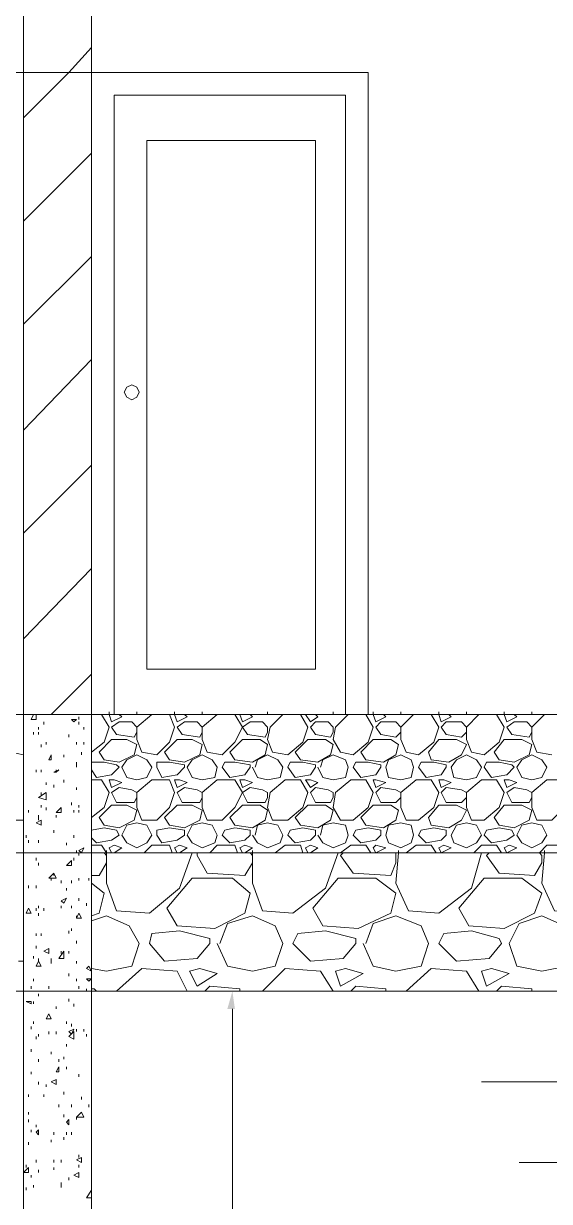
# Model space of a CAD drawing. Header units: millimetres. Extents: x 218.7 to 294.1, y -22.2 to 31.6.
# Drawn here: x 246.262 to 248.008, y 13.789 to 17.697 of the extents above; entities that cross this region are included whole.
import ezdxf

# ---------------------------------------------------------------- set-up
doc = ezdxf.new("R2010")
doc.units = ezdxf.units.MM
doc.layers.add('PDF_Geometry', color=7, linetype='Continuous')
doc.layers.add('PDF_Solid Fills', color=1, linetype='Continuous')

msp = doc.modelspace()

# ---------------------------------------------------------------- linework, layer by layer
at = {"layer": 'PDF_Geometry', "lineweight": 9}
for points in [[(248.7339, 18.6025), (242.8056, 18.6025), (242.8056, 14.4861), (251.2389, 14.4861)], [(246.2624, 18.4522), (246.2624, 12.0229)], [(246.4879, 18.4522), (246.4879, 14.4861)], [(246.4879, 18.4522), (246.4879, 12.0229)], [(246.2624, 17.3835), (246.4127, 17.5337), (246.4879, 17.6172)], [(245.344, 17.5337), (247.4063, 17.5337)], [(245.4191, 15.4046), (245.344, 15.4046), (245.344, 17.5337), (246.2624, 17.5337), (246.2624, 15.4046), (246.1873, 15.4046)], [(247.3312, 15.4046), (247.4063, 15.4046), (247.4063, 17.5337), (246.4879, 17.5337), (246.4879, 15.4046), (246.563, 15.4046)], [(247.4063, 17.5337), (247.4063, 15.4046)], [(246.2624, 17.0411), (246.4879, 17.2666)], [(246.2624, 16.6988), (246.4879, 16.9242)], [(246.2624, 16.3481), (246.4879, 16.5819)], [(246.2624, 16.0058), (246.4879, 16.2312)], [(246.2624, 15.6551), (246.4879, 15.8889)], [(246.3543, 15.4046), (246.4879, 15.5382)], [(242.8056, 15.4046), (251.2388, 15.4046)], [(246.2875, 15.3879), (246.2958, 15.4046)], [(246.3042, 15.3879), (246.3042, 15.4046)], [(246.4461, 15.3879), (246.4461, 15.3962)], [(246.5296, 15.3127), (246.5463, 15.3628), (246.5213, 15.4046)], [(246.5463, 15.4046), (246.5463, 15.4129)], [(246.5463, 15.4046), (246.5547, 15.3795)], [(246.5547, 15.3795), (246.5881, 15.3962)], [(246.5881, 15.3962), (246.5797, 15.4046)], [(246.6883, 15.4046), (246.6382, 15.3628), (246.6215, 15.3795)], [(246.6382, 15.4046), (246.6382, 15.4129)], [(246.6382, 15.4046), (246.6382, 15.4129)], [(246.7467, 15.3127), (246.7634, 15.3628), (246.7467, 15.4046)], [(246.7634, 15.4046), (246.7634, 15.4129)], [(246.7634, 15.4046), (246.7718, 15.3795)], [(246.7718, 15.3795), (246.8052, 15.3962)], [(246.8052, 15.3962), (246.7968, 15.4046)], [(246.9053, 15.4046), (246.8552, 15.3628), (246.8385, 15.3795)], [(246.8552, 15.4046), (246.8552, 15.4129)], [(246.8552, 15.4046), (246.8552, 15.4129)], [(246.9638, 15.3127), (246.9888, 15.3628), (246.9638, 15.4046)], [(246.9888, 15.4046), (246.9805, 15.4046)], [(246.9805, 15.4046), (246.9888, 15.3795)], [(246.9888, 15.3795), (247.0222, 15.3962)], [(247.0222, 15.3962), (247.0139, 15.4046)], [(247.0723, 15.4046), (247.0723, 15.4129)], [(247.0723, 15.4046), (247.0807, 15.4046)], [(247.1224, 15.4046), (247.0807, 15.3628)], [(247.1892, 15.3127), (247.2059, 15.3628), (247.1809, 15.4046)], [(247.2059, 15.4046), (247.1976, 15.4046)], [(247.1976, 15.4046), (247.2143, 15.3795)], [(247.2143, 15.3795), (247.2393, 15.3962)], [(247.2393, 15.3962), (247.231, 15.4046)], [(247.2894, 15.4046), (247.2894, 15.4129)], [(247.2894, 15.4046), (247.2978, 15.4046)], [(247.3395, 15.4046), (247.2978, 15.3628)], [(247.4063, 15.3127), (247.423, 15.3628), (247.398, 15.4046)], [(247.423, 15.4046), (247.423, 15.4129)], [(247.423, 15.4046), (247.4314, 15.3795)], [(247.4314, 15.3795), (247.4648, 15.3962)], [(247.4648, 15.3962), (247.4564, 15.4046)], [(247.5065, 15.4046), (247.5149, 15.4046)], [(247.5149, 15.4046), (247.5149, 15.4129)], [(247.5566, 15.4046), (247.5149, 15.3628)], [(247.6234, 15.3127), (247.6401, 15.3628), (247.6151, 15.4046)], [(247.6401, 15.4046), (247.6401, 15.4129)], [(247.6401, 15.4046), (247.6485, 15.3795)], [(247.6485, 15.3795), (247.6819, 15.3962)], [(247.6819, 15.3962), (247.6735, 15.4046)], [(247.7236, 15.4046), (247.732, 15.4046)], [(247.732, 15.4046), (247.732, 15.4129)], [(247.7737, 15.4046), (247.732, 15.3628)], [(247.8405, 15.3127), (247.8572, 15.3628), (247.8322, 15.4046)], [(247.8572, 15.4046), (247.8572, 15.4129)], [(247.8572, 15.4046), (247.8656, 15.3795)], [(247.8656, 15.3795), (247.899, 15.3962)], [(247.899, 15.3962), (247.8906, 15.4046)], [(247.9491, 15.4046), (247.9491, 15.4129)], [(247.9491, 15.4046), (247.9491, 15.4129)], [(247.9908, 15.4046), (247.9491, 15.3628)], [(246.204, 15.3628), (246.204, 15.3211), (246.2207, 15.2793), (246.2624, 15.271)], [(246.2875, 15.3879), (246.3042, 15.3879)], [(246.3125, 15.3545), (246.3125, 15.3628)], [(246.3292, 15.3712), (246.3292, 15.3795)], [(246.4211, 15.3879), (246.4378, 15.3879)], [(246.4211, 15.3879), (246.4294, 15.3795)], [(246.4294, 15.3795), (246.4378, 15.3879)], [(246.4461, 15.3712), (246.4461, 15.3795)], [(246.4628, 15.3545), (246.4628, 15.3628)], [(246.5797, 15.3795), (246.5547, 15.3628)], [(246.5547, 15.3628), (246.5714, 15.3378), (246.6298, 15.3294)], [(246.6215, 15.3795), (246.5797, 15.3795)], [(246.6298, 15.3294), (246.6382, 15.3461), (246.6382, 15.3628)], [(246.6382, 15.3628), (246.6382, 15.3211)], [(246.7968, 15.3795), (246.7718, 15.3628)], [(246.7718, 15.3628), (246.7885, 15.3378), (246.8469, 15.3294)], [(246.8385, 15.3795), (246.7968, 15.3795)], [(246.8469, 15.3294), (246.8552, 15.3461), (246.8552, 15.3628)], [(246.8552, 15.3628), (246.8552, 15.3211)], [(247.0139, 15.3795), (246.9888, 15.3628)], [(246.9888, 15.3628), (247.0055, 15.3378), (247.064, 15.3294)], [(247.0556, 15.3795), (247.0139, 15.3795)], [(247.0723, 15.3628), (247.0556, 15.3795)], [(247.064, 15.3294), (247.0723, 15.3461), (247.0723, 15.3628)], [(247.0807, 15.3628), (247.0723, 15.3211)], [(247.231, 15.3795), (247.2143, 15.3628)], [(247.2143, 15.3628), (247.231, 15.3378), (247.2811, 15.3294)], [(247.2727, 15.3795), (247.231, 15.3795)], [(247.2894, 15.3628), (247.2727, 15.3795)], [(247.2811, 15.3294), (247.2894, 15.3461), (247.2894, 15.3628)], [(247.2978, 15.3628), (247.2894, 15.3211)], [(247.4481, 15.3795), (247.4314, 15.3628)], [(247.4314, 15.3628), (247.4481, 15.3378), (247.4982, 15.3294)], [(247.5149, 15.3628), (247.4982, 15.3795), (247.4481, 15.3795)], [(247.4982, 15.3294), (247.5149, 15.3461), (247.5149, 15.3628)], [(247.5149, 15.3628), (247.5149, 15.3211)], [(247.6652, 15.3795), (247.6485, 15.3628)], [(247.6485, 15.3628), (247.6652, 15.3378), (247.7153, 15.3294)], [(247.732, 15.3628), (247.7153, 15.3795), (247.6652, 15.3795)], [(247.732, 15.3628), (247.732, 15.3211)], [(247.732, 15.3461), (247.732, 15.3628)], [(247.8906, 15.3795), (247.8656, 15.3628)], [(247.8656, 15.3628), (247.8823, 15.3378), (247.9407, 15.3294)], [(247.9491, 15.3628), (247.9324, 15.3795), (247.8906, 15.3795)], [(247.9491, 15.3628), (247.9491, 15.3211)], [(247.9491, 15.3461), (247.9491, 15.3628)], [(246.2958, 15.3378), (246.2958, 15.3461)], [(246.3125, 15.3378), (246.3125, 15.3461)], [(246.4127, 15.3294), (246.4127, 15.3378)], [(246.5129, 15.2793), (246.5547, 15.3211), (246.6048, 15.3211)], [(246.6048, 15.3211), (246.6382, 15.3044), (246.6298, 15.271)], [(246.6382, 15.3211), (246.6549, 15.2793), (246.705, 15.271)], [(246.73, 15.2793), (246.7718, 15.3211), (246.8218, 15.3211)], [(246.8218, 15.3211), (246.8552, 15.3044), (246.8469, 15.271)], [(246.8552, 15.3211), (246.8719, 15.2793), (246.922, 15.271)], [(246.9471, 15.2793), (246.9888, 15.3211), (247.0473, 15.3211)], [(247.0473, 15.3211), (247.0723, 15.3044), (247.064, 15.271)], [(247.0723, 15.3211), (247.089, 15.2793), (247.1391, 15.271)], [(247.1642, 15.2793), (247.2059, 15.3211), (247.2644, 15.3211)], [(247.2644, 15.3211), (247.2894, 15.3044), (247.2811, 15.271)], [(247.2894, 15.3211), (247.3145, 15.2793), (247.3562, 15.271)], [(247.3813, 15.2793), (247.423, 15.3211), (247.4815, 15.3211)], [(247.4815, 15.3211), (247.5065, 15.3044), (247.4982, 15.271)], [(247.5149, 15.3211), (247.5316, 15.2793), (247.5733, 15.271)], [(247.6067, 15.2793), (247.6401, 15.3211), (247.6986, 15.3211)], [(247.6986, 15.3211), (247.732, 15.3044), (247.7153, 15.271)], [(247.7153, 15.3294), (247.732, 15.3461)], [(247.732, 15.3211), (247.7487, 15.2793), (247.7904, 15.271)], [(247.8238, 15.2793), (247.8572, 15.3211), (247.9157, 15.3211)], [(247.9157, 15.3211), (247.9491, 15.3044), (247.9407, 15.271)], [(247.9407, 15.3294), (247.9491, 15.3461)], [(247.9491, 15.3211), (247.9658, 15.2793), (248.0159, 15.271)], [(246.3209, 15.296), (246.3209, 15.3044)], [(246.3376, 15.3044), (246.3376, 15.3127)], [(246.4378, 15.3044), (246.4378, 15.3127)], [(246.4545, 15.271), (246.4545, 15.2793)], [(246.4628, 15.3044), (246.4628, 15.3127)], [(246.4879, 15.2793), (246.5296, 15.3127)], [(246.5296, 15.2543), (246.5129, 15.2793)], [(246.705, 15.271), (246.7467, 15.3127)], [(246.7467, 15.2543), (246.73, 15.2793)], [(246.922, 15.271), (246.9638, 15.3127)], [(246.9638, 15.2543), (246.9471, 15.2793)], [(247.1391, 15.271), (247.1892, 15.3127)], [(247.1809, 15.2543), (247.1642, 15.2793)], [(247.3562, 15.271), (247.4063, 15.3127)], [(247.398, 15.2543), (247.3813, 15.2793)], [(247.5733, 15.271), (247.6234, 15.3127)], [(247.6151, 15.2543), (247.6067, 15.2793)], [(247.7904, 15.271), (247.8405, 15.3127)], [(247.8405, 15.2543), (247.8238, 15.2793)], [(246.3459, 15.2543), (246.3543, 15.271)], [(246.3459, 15.2543), (246.3543, 15.2543)], [(246.3543, 15.2543), (246.3543, 15.271)], [(246.396, 15.2626), (246.396, 15.271)], [(246.4378, 15.2376), (246.4378, 15.2459)], [(246.5714, 15.2376), (246.5296, 15.2459), (246.4879, 15.2459)], [(246.6298, 15.271), (246.5797, 15.2459), (246.5296, 15.2543)], [(246.5881, 15.2292), (246.6048, 15.2543)], [(246.6048, 15.2543), (246.6382, 15.271)], [(246.6382, 15.271), (246.6716, 15.2543)], [(246.6716, 15.2543), (246.6883, 15.2292)], [(246.705, 15.2292), (246.705, 15.2459)], [(246.7968, 15.2376), (246.7467, 15.2459), (246.705, 15.2459)], [(246.8469, 15.271), (246.7968, 15.2459), (246.7467, 15.2543)], [(246.8052, 15.2292), (246.8218, 15.2543)], [(246.8218, 15.2543), (246.8552, 15.271)], [(246.8552, 15.271), (246.8886, 15.2543)], [(246.8886, 15.2543), (246.9053, 15.2292)], [(246.922, 15.2292), (246.9304, 15.2459)], [(247.0139, 15.2376), (246.9638, 15.2459), (246.9304, 15.2459)], [(247.064, 15.271), (247.0222, 15.2459), (246.9638, 15.2543)], [(247.0306, 15.2292), (247.0389, 15.2543)], [(247.0389, 15.2543), (247.0723, 15.271)], [(247.0723, 15.271), (247.1057, 15.2543)], [(247.1057, 15.2543), (247.1224, 15.2292)], [(247.1391, 15.2292), (247.1475, 15.2459)], [(247.231, 15.2376), (247.1892, 15.2459), (247.1475, 15.2459)], [(247.2811, 15.271), (247.2393, 15.2459), (247.1809, 15.2543)], [(247.2477, 15.2292), (247.256, 15.2543)], [(247.256, 15.2543), (247.2894, 15.271)], [(247.2894, 15.271), (247.3312, 15.2543)], [(247.3312, 15.2543), (247.3395, 15.2292)], [(247.3562, 15.2292), (247.3646, 15.2459)], [(247.4481, 15.2376), (247.4063, 15.2459), (247.3646, 15.2459)], [(247.4564, 15.2459), (247.398, 15.2543)], [(247.4982, 15.271), (247.4564, 15.2459)], [(247.4648, 15.2292), (247.4731, 15.2543)], [(247.4731, 15.2543), (247.5149, 15.271)], [(247.5149, 15.271), (247.5483, 15.2543)], [(247.5483, 15.2543), (247.5566, 15.2292)], [(247.5733, 15.2292), (247.5817, 15.2459)], [(247.6652, 15.2376), (247.6234, 15.2459), (247.5817, 15.2459)], [(247.6735, 15.2459), (247.6151, 15.2543)], [(247.7153, 15.271), (247.6735, 15.2459)], [(247.6819, 15.2292), (247.6986, 15.2543)], [(247.6986, 15.2543), (247.732, 15.271)], [(247.732, 15.271), (247.7654, 15.2543)], [(247.7654, 15.2543), (247.7821, 15.2292)], [(247.7904, 15.2292), (247.7988, 15.2459)], [(247.8823, 15.2376), (247.8405, 15.2459), (247.7988, 15.2459)], [(247.8906, 15.2459), (247.8405, 15.2543)], [(247.9407, 15.271), (247.8906, 15.2459)], [(247.899, 15.2292), (247.9157, 15.2543)], [(247.9157, 15.2543), (247.9491, 15.271)], [(247.9491, 15.271), (247.9825, 15.2543)], [(247.9825, 15.2543), (247.9992, 15.2292)], [(246.3042, 15.2125), (246.3042, 15.2209)], [(246.3209, 15.2125), (246.3209, 15.2209)], [(246.3626, 15.2125), (246.3793, 15.2209)], [(246.3626, 15.2125), (246.371, 15.2125)], [(246.371, 15.2125), (246.3793, 15.2209)], [(246.371, 15.2125), (246.371, 15.2209)], [(246.4378, 15.2292), (246.4378, 15.2376)], [(246.5046, 15.1958), (246.4879, 15.2209)], [(246.4879, 15.1958), (246.4879, 15.2042)], [(246.5797, 15.2292), (246.5547, 15.2042), (246.5046, 15.1958)], [(246.5797, 15.2292), (246.5714, 15.2376)], [(246.5881, 15.2292), (246.6048, 15.1958)], [(246.6382, 15.1875), (246.6716, 15.1958), (246.6883, 15.2292)], [(246.7217, 15.1958), (246.705, 15.2292)], [(246.7968, 15.2292), (246.7718, 15.2042), (246.7217, 15.1958)], [(246.7968, 15.2292), (246.7968, 15.2376)], [(246.8052, 15.2292), (246.8218, 15.1958)], [(246.8552, 15.1875), (246.897, 15.1958), (246.9053, 15.2292)], [(246.9471, 15.1958), (246.922, 15.2292)], [(247.0139, 15.2292), (246.9972, 15.2042), (246.9471, 15.1958)], [(247.0139, 15.2292), (247.0139, 15.2376)], [(247.0222, 15.2292), (247.0389, 15.1958)], [(247.0723, 15.1875), (247.1141, 15.1958), (247.1224, 15.2292)], [(247.1642, 15.1958), (247.1391, 15.2292)], [(247.231, 15.2292), (247.2143, 15.2042), (247.1642, 15.1958)], [(247.231, 15.2292), (247.231, 15.2376)], [(247.2393, 15.2292), (247.256, 15.1958)], [(247.2894, 15.1875), (247.3312, 15.1958), (247.3395, 15.2292)], [(247.3813, 15.1958), (247.3562, 15.2292)], [(247.4481, 15.2292), (247.4314, 15.2042), (247.3813, 15.1958)], [(247.4481, 15.2292), (247.4481, 15.2376)], [(247.4648, 15.2292), (247.4731, 15.1958)], [(247.5149, 15.1875), (247.5483, 15.1958), (247.5566, 15.2292)], [(247.5984, 15.1958), (247.5733, 15.2292)], [(247.6652, 15.2292), (247.6485, 15.2042), (247.5984, 15.1958)], [(247.6652, 15.2292), (247.6652, 15.2376)], [(247.6819, 15.2292), (247.6902, 15.1958)], [(247.732, 15.1875), (247.7654, 15.1958), (247.7821, 15.2292)], [(247.8155, 15.1958), (247.7904, 15.2292)], [(247.8906, 15.2292), (247.8656, 15.2042), (247.8155, 15.1958)], [(247.8906, 15.2292), (247.8823, 15.2376)], [(247.899, 15.2292), (247.9157, 15.1958)], [(247.9491, 15.1875), (247.9825, 15.1958), (247.9992, 15.2292)], [(246.3376, 15.1708), (246.3376, 15.1791)], [(246.3626, 15.1624), (246.3626, 15.1708)], [(246.396, 15.1791), (246.396, 15.1875)], [(246.4378, 15.1541), (246.4378, 15.1624)], [(246.5213, 15.1875), (246.4879, 15.1875)], [(246.5296, 15.0956), (246.5463, 15.1457), (246.5213, 15.1875)], [(246.563, 15.1875), (246.5463, 15.1875)], [(246.5463, 15.1875), (246.5547, 15.1624)], [(246.5547, 15.1624), (246.5881, 15.1791)], [(246.5797, 15.1624), (246.5547, 15.1457)], [(246.5881, 15.1791), (246.563, 15.1875)], [(246.6215, 15.1541), (246.5797, 15.1624)], [(246.6048, 15.1958), (246.6382, 15.1875)], [(246.6883, 15.1875), (246.6382, 15.1457), (246.6215, 15.1541)], [(246.7467, 15.1875), (246.6883, 15.1875)], [(246.7467, 15.0956), (246.7634, 15.1457), (246.7467, 15.1875)], [(246.7801, 15.1875), (246.7634, 15.1875)], [(246.7634, 15.1875), (246.7718, 15.1624)], [(246.7718, 15.1624), (246.8052, 15.1791)], [(246.7968, 15.1624), (246.7718, 15.1457)], [(246.8052, 15.1791), (246.7801, 15.1875)], [(246.8385, 15.1541), (246.7968, 15.1624)], [(246.8218, 15.1958), (246.8552, 15.1875)], [(246.9053, 15.1875), (246.8552, 15.1457), (246.8385, 15.1541)], [(246.9638, 15.1875), (246.9053, 15.1875)], [(246.9638, 15.0956), (246.9888, 15.1457), (246.9638, 15.1875)], [(246.9972, 15.1875), (246.9805, 15.1875)], [(246.9805, 15.1875), (246.9888, 15.1624)], [(246.9888, 15.1624), (247.0222, 15.1791)], [(247.0139, 15.1624), (246.9888, 15.1457)], [(247.0222, 15.1791), (246.9972, 15.1875)], [(247.0556, 15.1541), (247.0139, 15.1624)], [(247.0389, 15.1958), (247.0723, 15.1875)], [(247.1308, 15.1875), (247.0807, 15.1457)], [(247.1809, 15.1875), (247.1308, 15.1875)], [(247.1892, 15.0956), (247.2059, 15.1457), (247.1809, 15.1875)], [(247.2143, 15.1875), (247.1976, 15.1875)], [(247.1976, 15.1875), (247.2143, 15.1624)], [(247.2393, 15.1791), (247.2143, 15.1875)], [(247.2143, 15.1624), (247.2393, 15.1791)], [(247.231, 15.1624), (247.2143, 15.1457)], [(247.2727, 15.1541), (247.231, 15.1624)], [(247.256, 15.1958), (247.2894, 15.1875)], [(247.3479, 15.1875), (247.2978, 15.1457)], [(247.398, 15.1875), (247.3479, 15.1875)], [(247.4063, 15.0956), (247.423, 15.1457), (247.398, 15.1875)], [(247.4314, 15.1875), (247.423, 15.1875)], [(247.423, 15.1875), (247.4314, 15.1624)], [(247.4648, 15.1791), (247.4314, 15.1875)], [(247.4314, 15.1624), (247.4648, 15.1791)], [(247.4481, 15.1624), (247.4314, 15.1457)], [(247.4982, 15.1541), (247.4481, 15.1624)], [(247.4731, 15.1958), (247.5149, 15.1875)], [(247.565, 15.1875), (247.5149, 15.1457), (247.4982, 15.1541)], [(247.6151, 15.1875), (247.565, 15.1875)], [(247.6234, 15.0956), (247.6401, 15.1457), (247.6151, 15.1875)], [(247.6568, 15.1875), (247.6401, 15.1875)], [(247.6401, 15.1875), (247.6485, 15.1624)], [(247.6485, 15.1624), (247.6819, 15.1791)], [(247.6652, 15.1624), (247.6485, 15.1457)], [(247.6819, 15.1791), (247.6568, 15.1875)], [(247.732, 15.1457), (247.7153, 15.1541), (247.6652, 15.1624)], [(247.6902, 15.1958), (247.732, 15.1875)], [(247.7821, 15.1875), (247.732, 15.1457)], [(247.8322, 15.1875), (247.7821, 15.1875)], [(247.8405, 15.0956), (247.8572, 15.1457), (247.8322, 15.1875)], [(247.8739, 15.1875), (247.8572, 15.1875)], [(247.8572, 15.1875), (247.8656, 15.1624)], [(247.8656, 15.1624), (247.899, 15.1791)], [(247.8906, 15.1624), (247.8656, 15.1457)], [(247.899, 15.1791), (247.8739, 15.1875)], [(247.9491, 15.1457), (247.9324, 15.1541), (247.8906, 15.1624)], [(247.9157, 15.1958), (247.9491, 15.1875)], [(247.9992, 15.1875), (247.9491, 15.1457)], [(248.0576, 15.1875), (247.9992, 15.1875)], [(246.3125, 15.129), (246.3376, 15.1457), (246.3376, 15.1207)], [(246.3125, 15.129), (246.3376, 15.1207)], [(246.3209, 15.1374), (246.3209, 15.1457)], [(246.5547, 15.1457), (246.5714, 15.1123), (246.6298, 15.1123)], [(246.6298, 15.1123), (246.6382, 15.129), (246.6382, 15.1457)], [(246.6382, 15.1457), (246.6382, 15.0956)], [(246.7718, 15.1457), (246.7885, 15.1123), (246.8469, 15.1123)], [(246.8469, 15.1123), (246.8552, 15.129), (246.8552, 15.1457)], [(246.8552, 15.1457), (246.8552, 15.0956)], [(246.9888, 15.1457), (247.0055, 15.1123), (247.064, 15.1123)], [(247.0723, 15.1457), (247.0556, 15.1541)], [(247.064, 15.1123), (247.0723, 15.129), (247.0723, 15.1457)], [(247.0807, 15.1457), (247.0723, 15.0956)], [(247.2143, 15.1457), (247.231, 15.1123), (247.2811, 15.1123)], [(247.2894, 15.1457), (247.2727, 15.1541)], [(247.2811, 15.1123), (247.2894, 15.129), (247.2894, 15.1457)], [(247.2978, 15.1457), (247.2894, 15.0956)], [(247.4314, 15.1457), (247.4481, 15.1123), (247.4982, 15.1123)], [(247.4982, 15.1123), (247.5149, 15.129), (247.5149, 15.1457)], [(247.5149, 15.1457), (247.5149, 15.0956)], [(247.6485, 15.1457), (247.6652, 15.1123), (247.7153, 15.1123)], [(247.7153, 15.1123), (247.732, 15.129)], [(247.732, 15.1457), (247.732, 15.0956)], [(247.732, 15.129), (247.732, 15.1457)], [(247.8656, 15.1457), (247.8823, 15.1123), (247.9407, 15.1123)], [(247.9407, 15.1123), (247.9491, 15.129)], [(247.9491, 15.1457), (247.9491, 15.0956)], [(247.9491, 15.129), (247.9491, 15.1457)], [(246.2791, 15.0789), (246.2791, 15.0873)], [(246.3209, 15.0956), (246.3209, 15.104)], [(246.3376, 15.0873), (246.3376, 15.0956)], [(246.371, 15.0789), (246.3877, 15.0956)], [(246.3877, 15.0789), (246.3877, 15.0956)], [(246.4211, 15.104), (246.4211, 15.1123)], [(246.4294, 15.0789), (246.4294, 15.0873)], [(246.4461, 15.0956), (246.4461, 15.104)], [(246.4461, 15.0789), (246.4461, 15.0873)], [(246.4879, 15.0622), (246.5296, 15.0956)], [(246.5129, 15.0622), (246.5547, 15.104), (246.6048, 15.104)], [(246.6048, 15.104), (246.6382, 15.0873), (246.6298, 15.0539)], [(246.6382, 15.0956), (246.6549, 15.0539)], [(246.6549, 15.0539), (246.705, 15.0539), (246.7467, 15.0956)], [(246.73, 15.0622), (246.7718, 15.104), (246.8218, 15.104)], [(246.8218, 15.104), (246.8552, 15.0873), (246.8469, 15.0539)], [(246.8552, 15.0956), (246.8719, 15.0539)], [(246.8719, 15.0539), (246.922, 15.0539), (246.9638, 15.0956)], [(246.9471, 15.0622), (246.9888, 15.104), (247.0473, 15.104)], [(247.0473, 15.104), (247.0723, 15.0873), (247.064, 15.0539)], [(247.0723, 15.0956), (247.089, 15.0539)], [(247.089, 15.0539), (247.1391, 15.0539), (247.1892, 15.0956)], [(247.1642, 15.0622), (247.2059, 15.104), (247.2644, 15.104)], [(247.2644, 15.104), (247.2894, 15.0873), (247.2811, 15.0539)], [(247.2894, 15.0956), (247.3145, 15.0539)], [(247.3145, 15.0539), (247.3562, 15.0539), (247.4063, 15.0956)], [(247.3813, 15.0622), (247.423, 15.104), (247.4815, 15.104)], [(247.4815, 15.104), (247.5065, 15.0873), (247.4982, 15.0539)], [(247.5149, 15.0956), (247.5316, 15.0539)], [(247.5316, 15.0539), (247.5733, 15.0539), (247.6234, 15.0956)], [(247.6067, 15.0622), (247.6401, 15.104), (247.6986, 15.104)], [(247.6986, 15.104), (247.732, 15.0873), (247.7153, 15.0539)], [(247.732, 15.0956), (247.7487, 15.0539)], [(247.7487, 15.0539), (247.7904, 15.0539), (247.8405, 15.0956)], [(247.8238, 15.0622), (247.8572, 15.104), (247.9157, 15.104)], [(247.9157, 15.104), (247.9491, 15.0873), (247.9407, 15.0539)], [(247.9491, 15.0956), (247.9658, 15.0539)], [(247.9658, 15.0539), (248.0159, 15.0539), (248.0576, 15.0956)], [(246.2207, 15.0539), (246.2624, 15.0539)], [(246.3042, 15.0455), (246.3209, 15.0539)], [(246.3042, 15.0455), (246.3209, 15.0372)], [(246.3125, 15.0622), (246.3125, 15.0706)], [(246.3125, 15.0539), (246.3125, 15.0622)], [(246.3209, 15.0372), (246.3209, 15.0539)], [(246.371, 15.0789), (246.3877, 15.0789)], [(246.371, 15.0622), (246.371, 15.0706)], [(246.5296, 15.0372), (246.5129, 15.0622)], [(246.6298, 15.0539), (246.5797, 15.0288), (246.5296, 15.0372)], [(246.6048, 15.0372), (246.6382, 15.0455)], [(246.6382, 15.0455), (246.6716, 15.0372)], [(246.7467, 15.0372), (246.73, 15.0622)], [(246.8469, 15.0539), (246.7968, 15.0288), (246.7467, 15.0372)], [(246.8218, 15.0372), (246.8552, 15.0455)], [(246.8552, 15.0455), (246.8886, 15.0372)], [(246.9638, 15.0372), (246.9471, 15.0622)], [(247.064, 15.0539), (247.0222, 15.0288), (246.9638, 15.0372)], [(247.0389, 15.0372), (247.0723, 15.0455)], [(247.0723, 15.0455), (247.1057, 15.0372)], [(247.1809, 15.0372), (247.1642, 15.0622)], [(247.2811, 15.0539), (247.2393, 15.0288), (247.1809, 15.0372)], [(247.256, 15.0372), (247.2894, 15.0455)], [(247.2894, 15.0455), (247.3312, 15.0372)], [(247.398, 15.0372), (247.3813, 15.0622)], [(247.4982, 15.0539), (247.4564, 15.0288), (247.398, 15.0372)], [(247.4731, 15.0372), (247.5149, 15.0455)], [(247.5149, 15.0455), (247.5483, 15.0372)], [(247.6151, 15.0372), (247.6067, 15.0622)], [(247.7153, 15.0539), (247.6735, 15.0288), (247.6151, 15.0372)], [(247.6986, 15.0372), (247.732, 15.0455)], [(247.732, 15.0455), (247.7654, 15.0372)], [(247.8405, 15.0372), (247.8238, 15.0622)], [(247.9407, 15.0539), (247.8906, 15.0288), (247.8405, 15.0372)], [(247.899, 15.0038), (247.9157, 15.0372), (247.9491, 15.0455)], [(247.9491, 15.0455), (247.9825, 15.0372)], [(246.3626, 15.0121), (246.3626, 15.0205)], [(246.5714, 15.0205), (246.5296, 15.0288), (246.4879, 15.0205)], [(246.5797, 15.0038), (246.5714, 15.0205)], [(246.5881, 15.0038), (246.6048, 15.0372)], [(246.6716, 15.0372), (246.6883, 15.0038)], [(246.7968, 15.0205), (246.7467, 15.0288), (246.705, 15.0205)], [(246.705, 15.0038), (246.705, 15.0205)], [(246.7968, 15.0038), (246.7968, 15.0205)], [(246.8052, 15.0038), (246.8218, 15.0372)], [(246.8886, 15.0372), (246.9053, 15.0038)], [(246.922, 15.0038), (246.9304, 15.0205)], [(247.0139, 15.0205), (246.9638, 15.0288), (246.9304, 15.0205)], [(247.0139, 15.0038), (247.0139, 15.0205)], [(247.0306, 15.0038), (247.0389, 15.0372)], [(247.1057, 15.0372), (247.1224, 15.0038)], [(247.1391, 15.0038), (247.1475, 15.0205)], [(247.231, 15.0205), (247.1892, 15.0288), (247.1475, 15.0205)], [(247.231, 15.0038), (247.231, 15.0205)], [(247.2477, 15.0038), (247.256, 15.0372)], [(247.3312, 15.0372), (247.3395, 15.0038)], [(247.3562, 15.0038), (247.3646, 15.0205)], [(247.4481, 15.0205), (247.4063, 15.0288), (247.3646, 15.0205)], [(247.4481, 15.0038), (247.4481, 15.0205)], [(247.4648, 15.0038), (247.4731, 15.0372)], [(247.5483, 15.0372), (247.5566, 15.0038)], [(247.5733, 15.0038), (247.5817, 15.0205)], [(247.6652, 15.0205), (247.6234, 15.0288), (247.5817, 15.0205)], [(247.6652, 15.0038), (247.6652, 15.0205)], [(247.6819, 15.0038), (247.6986, 15.0372)], [(247.7654, 15.0372), (247.7821, 15.0038)], [(247.7904, 15.0038), (247.7988, 15.0205)], [(247.8823, 15.0205), (247.8405, 15.0288), (247.7988, 15.0205)], [(247.8906, 15.0038), (247.8823, 15.0205)], [(247.9825, 15.0372), (247.9992, 15.0038)], [(246.2708, 14.9954), (246.2708, 15.0038)], [(246.2791, 14.9787), (246.2791, 14.9871)], [(246.3125, 14.9787), (246.3125, 14.9871)], [(246.4044, 14.9704), (246.4044, 14.9787)], [(246.4294, 14.9954), (246.4294, 15.0038)], [(246.5046, 14.9787), (246.4879, 14.9954)], [(246.5213, 14.9704), (246.4879, 14.9704)], [(246.5797, 15.0038), (246.5547, 14.9871), (246.5046, 14.9787)], [(246.538, 14.9453), (246.5213, 14.9704)], [(246.563, 14.9704), (246.5463, 14.962)], [(246.5881, 14.962), (246.563, 14.9704)], [(246.5881, 15.0038), (246.6048, 14.9787)], [(246.6048, 14.9787), (246.6382, 14.962)], [(246.6382, 14.962), (246.6716, 14.9787), (246.6883, 15.0038)], [(246.6883, 14.9704), (246.6632, 14.9453)], [(246.7467, 14.9704), (246.6883, 14.9704)], [(246.7217, 14.9787), (246.705, 15.0038)], [(246.7968, 15.0038), (246.7718, 14.9871), (246.7217, 14.9787)], [(246.7551, 14.9453), (246.7467, 14.9704)], [(246.7801, 14.9704), (246.7634, 14.962)], [(246.8052, 14.962), (246.7801, 14.9704)], [(246.8052, 15.0038), (246.8218, 14.9787)], [(246.8218, 14.9787), (246.8552, 14.962)], [(246.8552, 14.962), (246.897, 14.9787), (246.9053, 15.0038)], [(246.9053, 14.9704), (246.8803, 14.9453)], [(246.9638, 14.9704), (246.9053, 14.9704)], [(246.9471, 14.9787), (246.922, 15.0038)], [(247.0139, 15.0038), (246.9972, 14.9871), (246.9471, 14.9787)], [(246.9721, 14.9453), (246.9638, 14.9704)], [(246.9972, 14.9704), (246.9805, 14.962)], [(247.0222, 14.962), (246.9972, 14.9704)], [(247.0222, 15.0038), (247.0389, 14.9787)], [(247.0389, 14.9787), (247.0723, 14.962)], [(247.0723, 14.962), (247.1141, 14.9787), (247.1224, 15.0038)], [(247.1308, 14.9704), (247.0974, 14.9453)], [(247.1809, 14.9704), (247.1308, 14.9704)], [(247.1642, 14.9787), (247.1391, 15.0038)], [(247.231, 15.0038), (247.2143, 14.9871), (247.1642, 14.9787)], [(247.1892, 14.9453), (247.1809, 14.9704)], [(247.2143, 14.9704), (247.1976, 14.962)], [(247.2393, 14.962), (247.2143, 14.9704)], [(247.2393, 15.0038), (247.256, 14.9787)], [(247.256, 14.9787), (247.2894, 14.962)], [(247.2894, 14.962), (247.3312, 14.9787), (247.3395, 15.0038)], [(247.3479, 14.9704), (247.3145, 14.9453)], [(247.398, 14.9704), (247.3479, 14.9704)], [(247.3813, 14.9787), (247.3562, 15.0038)], [(247.4481, 15.0038), (247.4314, 14.9871), (247.3813, 14.9787)], [(247.4147, 14.9453), (247.398, 14.9704)], [(247.4314, 14.9704), (247.423, 14.962)], [(247.4648, 14.962), (247.4314, 14.9704)], [(247.4648, 15.0038), (247.4731, 14.9787)], [(247.4731, 14.9787), (247.5149, 14.962)], [(247.5149, 14.962), (247.5483, 14.9787), (247.5566, 15.0038)], [(247.565, 14.9704), (247.5316, 14.9453)], [(247.6151, 14.9704), (247.565, 14.9704)], [(247.5984, 14.9787), (247.5733, 15.0038)], [(247.6652, 15.0038), (247.6485, 14.9871), (247.5984, 14.9787)], [(247.6318, 14.9453), (247.6151, 14.9704)], [(247.6568, 14.9704), (247.6401, 14.962)], [(247.6819, 14.962), (247.6568, 14.9704)], [(247.6819, 15.0038), (247.6902, 14.9787)], [(247.6902, 14.9787), (247.732, 14.962)], [(247.732, 14.962), (247.7654, 14.9787), (247.7821, 15.0038)], [(247.7821, 14.9704), (247.757, 14.9453)], [(247.8322, 14.9704), (247.7821, 14.9704)], [(247.8155, 14.9787), (247.7904, 15.0038)], [(247.8906, 15.0038), (247.8656, 14.9871), (247.8155, 14.9787)], [(247.8489, 14.9453), (247.8322, 14.9704)], [(247.8739, 14.9704), (247.8572, 14.962)], [(247.899, 14.962), (247.8739, 14.9704)], [(247.899, 15.0038), (247.9157, 14.9787)], [(247.9157, 14.9787), (247.9491, 14.962)], [(247.9491, 14.962), (247.9825, 14.9787), (247.9992, 15.0038)], [(247.9825, 14.937), (247.9741, 14.9453), (247.9992, 14.9704)], [(248.0576, 14.9704), (247.9992, 14.9704)], [(242.8056, 14.9453), (251.2388, 14.9453)], [(246.4294, 14.9203), (246.4294, 14.9286)], [(246.4378, 14.9453), (246.4378, 14.9537)], [(246.4461, 14.9537), (246.4628, 14.962)], [(246.4461, 14.9537), (246.4545, 14.9453)], [(246.4461, 14.937), (246.4461, 14.9453)], [(246.4545, 14.9453), (246.4628, 14.962)], [(246.5129, 14.8702), (246.538, 14.9119), (246.538, 14.937)], [(246.538, 14.937), (246.5296, 14.9453)], [(246.538, 14.9453), (246.538, 14.9537)], [(246.538, 14.9453), (246.538, 14.8451), (246.5714, 14.7533), (246.6799, 14.7449)], [(246.5463, 14.962), (246.5547, 14.9453)], [(246.563, 14.9453), (246.5881, 14.962)], [(246.6799, 14.7449), (246.7801, 14.8284), (246.8218, 14.9453)], [(246.7634, 14.962), (246.7718, 14.9453)], [(246.7801, 14.9453), (246.8052, 14.962)], [(246.8385, 14.9453), (246.8385, 14.937)], [(246.8385, 14.937), (246.8719, 14.8785), (246.9972, 14.8702)], [(246.9805, 14.962), (246.9888, 14.9453)], [(246.9972, 14.9453), (247.0222, 14.962)], [(246.9972, 14.8702), (247.0222, 14.9119), (247.0222, 14.937)], [(247.0222, 14.937), (247.0139, 14.9453)], [(247.0222, 14.9453), (247.0222, 14.9537)], [(247.0222, 14.9453), (247.0222, 14.8451), (247.0556, 14.7533), (247.1558, 14.7449)], [(247.1558, 14.7449), (247.2644, 14.8284), (247.3061, 14.9453)], [(247.1976, 14.962), (247.2059, 14.9453)], [(247.2143, 14.9453), (247.2393, 14.962)], [(247.3228, 14.9453), (247.3145, 14.937)], [(247.3145, 14.937), (247.3562, 14.8785), (247.4815, 14.8702)], [(247.423, 14.962), (247.4314, 14.9453)], [(247.4314, 14.9453), (247.4648, 14.962)], [(247.4815, 14.8702), (247.4982, 14.9119), (247.4982, 14.937)], [(247.5065, 14.9453), (247.4982, 14.8451), (247.5399, 14.7533), (247.6401, 14.7449)], [(247.4982, 14.937), (247.4982, 14.9453)], [(247.5065, 14.9453), (247.5065, 14.9537)], [(247.6401, 14.962), (247.6485, 14.9453)], [(247.6401, 14.7449), (247.7487, 14.8284), (247.7821, 14.9453)], [(247.6485, 14.9453), (247.6819, 14.962)], [(247.8071, 14.9453), (247.7988, 14.937)], [(247.7988, 14.937), (247.8405, 14.8785), (247.9574, 14.8702)], [(247.8572, 14.962), (247.8656, 14.9453)], [(247.8656, 14.9453), (247.899, 14.962)], [(247.9574, 14.8702), (247.9825, 14.9119), (247.9825, 14.937)], [(247.9908, 14.9453), (247.9825, 14.8451), (248.0242, 14.7533), (248.1244, 14.7449)], [(247.9908, 14.9453), (247.9908, 14.9537)], [(246.2624, 14.8869), (246.2624, 14.8952)], [(246.3125, 14.9036), (246.3125, 14.9119)], [(246.4044, 14.9036), (246.4211, 14.9203)], [(246.4044, 14.9036), (246.4211, 14.9036)], [(246.4211, 14.9036), (246.4211, 14.9203)], [(246.2624, 14.8702), (246.2624, 14.8869)], [(246.3459, 14.8618), (246.3626, 14.8785)], [(246.3459, 14.8618), (246.371, 14.8618)], [(246.3543, 14.8535), (246.3543, 14.8618)], [(246.371, 14.8618), (246.3626, 14.8785)], [(246.3626, 14.8702), (246.3626, 14.8785)], [(246.3877, 14.8451), (246.3877, 14.8535)], [(246.4211, 14.8451), (246.4211, 14.8535)], [(246.4461, 14.8535), (246.4461, 14.8618)], [(246.4795, 14.8535), (246.4795, 14.8618)], [(246.4879, 14.8702), (246.5129, 14.8702)], [(246.7718, 14.7032), (246.7384, 14.7616), (246.8218, 14.8618), (246.9554, 14.8618)], [(246.9554, 14.8618), (247.0139, 14.8117), (246.9972, 14.7449), (246.897, 14.6948), (246.7718, 14.7032)], [(247.256, 14.7032), (247.2226, 14.7616), (247.3061, 14.8618), (247.4314, 14.8618)], [(247.4314, 14.8618), (247.4982, 14.8117), (247.4815, 14.7449), (247.3729, 14.6948), (247.256, 14.7032)], [(247.7403, 14.7032), (247.7069, 14.7616), (247.7904, 14.8618), (247.9157, 14.8618)], [(247.9157, 14.8618), (247.9825, 14.8117), (247.9574, 14.7449), (247.8572, 14.6948), (247.7403, 14.7032)], [(246.2791, 14.8284), (246.2791, 14.8368)], [(246.3042, 14.8284), (246.3042, 14.8368)], [(246.4044, 14.8201), (246.4044, 14.8284)], [(246.4879, 14.8451), (246.5296, 14.8117), (246.5129, 14.7449), (246.4879, 14.7366)], [(246.3877, 14.7867), (246.4044, 14.795)], [(246.3877, 14.7867), (246.396, 14.7783)], [(246.396, 14.7783), (246.4044, 14.795)], [(246.4461, 14.7867), (246.4461, 14.795)], [(246.4712, 14.77), (246.4712, 14.7783)], [(246.2708, 14.7449), (246.2791, 14.7616)], [(246.2708, 14.7449), (246.2875, 14.7449)], [(246.2875, 14.7449), (246.2791, 14.7616)], [(246.3042, 14.7533), (246.3042, 14.7616)], [(246.3125, 14.7616), (246.3125, 14.77)], [(246.3125, 14.7366), (246.3125, 14.7449)], [(246.3292, 14.7533), (246.3292, 14.7616)], [(246.3877, 14.7616), (246.3877, 14.77)], [(246.4211, 14.7616), (246.4211, 14.77)], [(246.4378, 14.7282), (246.4461, 14.7449)], [(246.4378, 14.7282), (246.4378, 14.7366)], [(246.4545, 14.7282), (246.4461, 14.7449)], [(246.4879, 14.7199), (246.538, 14.7366), (246.6131, 14.7032), (246.6465, 14.6447)], [(246.9137, 14.6447), (246.9387, 14.7115), (247.0222, 14.7366), (247.0974, 14.7032), (247.1224, 14.6447)], [(247.398, 14.6447), (247.423, 14.7115), (247.4982, 14.7366), (247.5817, 14.7032), (247.6067, 14.6447)], [(248.091, 14.6447), (248.0576, 14.7032), (247.9825, 14.7366), (247.9073, 14.7115), (247.8739, 14.6447), (247.899, 14.5696), (247.9825, 14.5529)], [(246.4211, 14.6865), (246.4211, 14.6948)], [(246.4378, 14.7282), (246.4545, 14.7282)], [(246.2624, 14.6614), (246.2624, 14.6698)], [(246.3042, 14.6698), (246.3042, 14.6781)], [(246.3209, 14.6698), (246.3209, 14.6781)], [(246.4127, 14.6781), (246.4127, 14.6865)], [(246.6799, 14.6447), (246.6883, 14.6781)], [(246.7801, 14.6865), (246.6883, 14.6781)], [(246.8803, 14.6614), (246.7801, 14.6865)], [(246.8803, 14.6447), (246.8803, 14.6614)], [(247.1558, 14.6447), (247.1725, 14.6781)], [(247.2644, 14.6865), (247.1725, 14.6781)], [(247.3646, 14.6614), (247.2644, 14.6865)], [(247.3646, 14.6447), (247.3646, 14.6614)], [(247.6401, 14.6447), (247.6568, 14.6781)], [(247.7487, 14.6865), (247.6568, 14.6781)], [(247.8405, 14.6614), (247.7487, 14.6865)], [(247.8489, 14.6447), (247.8405, 14.6614)], [(246.2624, 14.6197), (246.2624, 14.628)], [(246.3042, 14.628), (246.3042, 14.6364)], [(246.3292, 14.6197), (246.3459, 14.628)], [(246.3292, 14.6197), (246.3459, 14.6113)], [(246.3459, 14.6113), (246.3459, 14.628)], [(246.3793, 14.5947), (246.396, 14.6197)], [(246.3877, 14.6113), (246.3877, 14.6197)], [(246.396, 14.5946), (246.396, 14.6197)], [(246.4127, 14.6113), (246.4127, 14.6197)], [(246.4378, 14.6447), (246.4378, 14.6531)], [(246.538, 14.5529), (246.6215, 14.5696), (246.6465, 14.6447)], [(246.73, 14.5863), (246.6799, 14.6447)], [(246.8803, 14.6447), (246.8385, 14.5946), (246.73, 14.5863)], [(246.9053, 14.6447), (246.9387, 14.5696), (247.0222, 14.5529)], [(247.0222, 14.5529), (247.0974, 14.5696), (247.1224, 14.6447)], [(247.2143, 14.5863), (247.1558, 14.6447)], [(247.3646, 14.6447), (247.3228, 14.5946), (247.2143, 14.5863)], [(247.3896, 14.6447), (247.423, 14.5696), (247.4982, 14.5529)], [(247.4982, 14.5529), (247.5817, 14.5696), (247.6067, 14.6447)], [(247.6986, 14.5863), (247.6401, 14.6447)], [(247.8489, 14.6447), (247.8071, 14.5946), (247.6986, 14.5863)], [(247.9825, 14.5529), (248.066, 14.5696), (248.091, 14.6447)], [(246.2624, 14.5863), (246.2457, 14.5863)], [(246.2624, 14.578), (246.2624, 14.5863)], [(246.2958, 14.5946), (246.2958, 14.603)], [(246.3042, 14.5696), (246.3125, 14.5863)], [(246.3125, 14.5863), (246.3125, 14.5946)], [(246.3209, 14.5696), (246.3125, 14.5863)], [(246.3543, 14.578), (246.3543, 14.5863), (246.3543, 14.5946)], [(246.3793, 14.5946), (246.396, 14.5946)], [(246.4378, 14.578), (246.4378, 14.5863)], [(247.7821, 14.1855), (249.6023, 14.1855), (249.7025, 14.5863)], [(246.3042, 14.5696), (246.3209, 14.5696)], [(246.4127, 14.5362), (246.4127, 14.5446)], [(246.4712, 14.5612), (246.4795, 14.5696)], [(246.4712, 14.5612), (246.4879, 14.5529)], [(246.4879, 14.5529), (246.4795, 14.5696)], [(246.4879, 14.5612), (246.538, 14.5529)], [(246.6549, 14.5612), (246.5714, 14.4861)], [(246.8052, 14.4861), (246.7718, 14.5529), (246.6549, 14.5612)], [(247.1308, 14.5612), (247.0556, 14.4861)], [(247.2894, 14.4861), (247.2477, 14.5529), (247.1308, 14.5612)], [(247.6151, 14.5612), (247.5316, 14.4861)], [(247.7737, 14.4861), (247.732, 14.5529), (247.6151, 14.5612)], [(246.2875, 14.4945), (246.2875, 14.5028)], [(246.2958, 14.5195), (246.2958, 14.5279)], [(246.3459, 14.4945), (246.3459, 14.5028)], [(246.4378, 14.5195), (246.4378, 14.5279)], [(246.4461, 14.4945), (246.4461, 14.5028)], [(246.4712, 14.5279), (246.4879, 14.5279)], [(246.4712, 14.5279), (246.4795, 14.5195)], [(246.4795, 14.5195), (246.4879, 14.5279)], [(246.8803, 14.5028), (246.8636, 14.4861)], [(246.9805, 14.4861), (246.9805, 14.4945), (246.8803, 14.5028)], [(247.3646, 14.5028), (247.3479, 14.4861)], [(247.4648, 14.4861), (247.4648, 14.4945), (247.3646, 14.5028)], [(247.8489, 14.5028), (247.8322, 14.4861)], [(247.9491, 14.4861), (247.9491, 14.4945), (247.8489, 14.5028)], [(246.3125, 14.4694), (246.3125, 14.4778)], [(246.4127, 14.4527), (246.4127, 14.4611)], [(246.4712, 14.4861), (246.4712, 14.4945)], [(246.5046, 14.4861), (246.4962, 14.4945), (246.4879, 14.4945)], [(246.5046, 14.4861), (246.9888, 14.4861)], [(246.2708, 14.4527), (246.2875, 14.4527)], [(246.2708, 14.4527), (246.2875, 14.4444)], [(246.2875, 14.4444), (246.2875, 14.4527)], [(246.2958, 14.4444), (246.2958, 14.4527)], [(246.371, 14.4277), (246.371, 14.436)], [(246.4294, 14.436), (246.4294, 14.4444)], [(246.9554, 14.4277), (246.9554, 12.0814)], [(246.2958, 14.3776), (246.2958, 14.3859)], [(246.3376, 14.3943), (246.3459, 14.411)], [(246.3376, 14.3943), (246.3543, 14.3943)], [(246.3543, 14.3943), (246.3459, 14.411)], [(246.4044, 14.3776), (246.4044, 14.3859)], [(246.2875, 14.3609), (246.2875, 14.3692)], [(246.3125, 14.3358), (246.3125, 14.3442)], [(246.3459, 14.3442), (246.3459, 14.3525)], [(246.371, 14.3442), (246.371, 14.3525)], [(246.4127, 14.3525), (246.4294, 14.3609)], [(246.4127, 14.3358), (246.4294, 14.3525), (246.4294, 14.3275)], [(246.4127, 14.3525), (246.4211, 14.3442)], [(246.4211, 14.3692), (246.4211, 14.3776)], [(246.4211, 14.3442), (246.4294, 14.3609)], [(246.4378, 14.3525), (246.4378, 14.3609)], [(246.4628, 14.3525), (246.4628, 14.3609)], [(246.4712, 14.3358), (246.4712, 14.3442)], [(246.3042, 14.3275), (246.3042, 14.3358)], [(246.4044, 14.3024), (246.4044, 14.3108)], [(246.4127, 14.3358), (246.4294, 14.3275)], [(246.2875, 14.2857), (246.2875, 14.2941)], [(246.3543, 14.2774), (246.3543, 14.2857)], [(246.396, 14.2607), (246.396, 14.269)], [(246.3125, 14.2523), (246.3125, 14.2607)], [(246.371, 14.2189), (246.3793, 14.2356)], [(246.3793, 14.2523), (246.3793, 14.2607)], [(246.3793, 14.2189), (246.3793, 14.2356)], [(246.4044, 14.2273), (246.4044, 14.2356)], [(246.2875, 14.2106), (246.2875, 14.2189)], [(246.3125, 14.1772), (246.3125, 14.1855)], [(246.3543, 14.1855), (246.371, 14.1939)], [(246.3543, 14.1855), (246.371, 14.1772)], [(246.371, 14.2189), (246.3793, 14.2189)], [(246.371, 14.1772), (246.371, 14.1939)], [(246.4461, 14.2022), (246.4461, 14.2106)], [(246.4879, 14.1855), (246.4879, 14.1939)], [(246.3376, 14.1688), (246.3376, 14.1772)], [(246.396, 14.1438), (246.396, 14.1521)], [(246.2791, 14.1354), (246.2791, 14.1438)], [(246.3292, 14.1354), (246.3292, 14.1438)], [(246.3793, 14.102), (246.3793, 14.1104)], [(246.4211, 14.102), (246.4211, 14.1104)], [(246.4545, 14.1271), (246.4545, 14.1354)], [(246.4795, 14.102), (246.4795, 14.1104)], [(246.2791, 14.077), (246.2791, 14.0853)], [(246.396, 14.0686), (246.396, 14.077)], [(246.4378, 14.0686), (246.4545, 14.0853), (246.4628, 14.0686)], [(246.4378, 14.0686), (246.4628, 14.0686)], [(246.4378, 14.0603), (246.4378, 14.0686)], [(246.2791, 14.0519), (246.2791, 14.0603)], [(246.3042, 14.0352), (246.3042, 14.0436)], [(246.4044, 14.0519), (246.4127, 14.0603)], [(246.4044, 14.0519), (246.4127, 14.0436)], [(246.4127, 14.0436), (246.4127, 14.0603)], [(246.2875, 14.0185), (246.2875, 14.0269)], [(246.3042, 14.0185), (246.3125, 14.0269)], [(246.3042, 14.0185), (246.3125, 14.0102)], [(246.3125, 14.0102), (246.3125, 14.0269)], [(246.3543, 13.9851), (246.3543, 13.9935)], [(246.3626, 14.0102), (246.3626, 14.0185)], [(246.396, 13.9935), (246.396, 14.0018)], [(246.4044, 14.0102), (246.4044, 14.0185)], [(246.4211, 14.0102), (246.4211, 14.0185)], [(246.2791, 13.9768), (246.2791, 13.9851)], [(246.3042, 13.9183), (246.3042, 13.9267)], [(246.3626, 13.9183), (246.3626, 13.9267)], [(246.3877, 13.9183), (246.3877, 13.9267)], [(246.4378, 13.9267), (246.4545, 13.935)], [(246.4378, 13.9267), (246.4545, 13.9183)], [(246.4461, 13.935), (246.4461, 13.9434)], [(246.4545, 13.9183), (246.4545, 13.935)], [(247.9073, 13.9183), (249.7943, 13.9183)], [(246.2624, 13.8849), (246.2791, 13.9016)], [(246.2624, 13.8849), (246.2791, 13.8849)], [(246.2708, 13.9016), (246.2708, 13.91)], [(246.2791, 13.8849), (246.2791, 13.9016)], [(246.2875, 13.8682), (246.2875, 13.8766)], [(246.3125, 13.8849), (246.3125, 13.8933)], [(246.3626, 13.8933), (246.3626, 13.9016)], [(246.4461, 13.8682), (246.4294, 13.8766), (246.4461, 13.8849)], [(246.4461, 13.9016), (246.4461, 13.91)], [(246.4461, 13.8682), (246.4461, 13.8849)], [(246.4879, 13.8849), (246.4879, 13.8933)], [(246.2708, 13.8265), (246.2708, 13.8348)], [(246.2958, 13.8348), (246.2958, 13.8432)], [(246.3877, 13.8348), (246.3877, 13.8432), (246.3877, 13.8515)], [(246.4127, 13.8599), (246.4127, 13.8682)], [(246.4712, 13.8014), (246.4879, 13.8265), (246.4879, 13.8098)], [(246.4712, 13.8014), (246.4879, 13.8014)]]:
    msp.add_lwpolyline(points, dxfattribs=at)
for points in [[(246.563, 17.4586), (246.563, 15.4046), (247.3312, 15.4046), (247.3312, 17.4586)], [(246.6716, 15.5549), (246.6716, 17.3083), (247.231, 17.3083), (247.231, 15.5549)], [(246.6465, 16.4733), (246.6382, 16.49), (246.6215, 16.4984), (246.6048, 16.49), (246.5964, 16.4733), (246.6048, 16.4566), (246.6215, 16.4483), (246.6382, 16.4566)], [(246.3042, 14.9286), (246.3042, 14.9203)], [(246.8469, 14.5612), (246.8135, 14.5529), (246.8385, 14.5028), (246.9053, 14.5446)], [(247.3312, 14.5612), (247.2978, 14.5529), (247.3145, 14.5028), (247.3896, 14.5446)], [(247.8155, 14.5612), (247.7821, 14.5529), (247.7988, 14.5028), (247.8739, 14.5446)]]:
    msp.add_lwpolyline(points, close=True, dxfattribs=at)
at = {"layer": 'PDF_Solid Fills', "color": 7, "lineweight": 9, "transparency": 33554559}
msp.add_solid([(246.9387, 14.4277), (246.9638, 14.4277), (246.9554, 14.4861)], dxfattribs=at)

doc.saveas('drawing.dxf')
